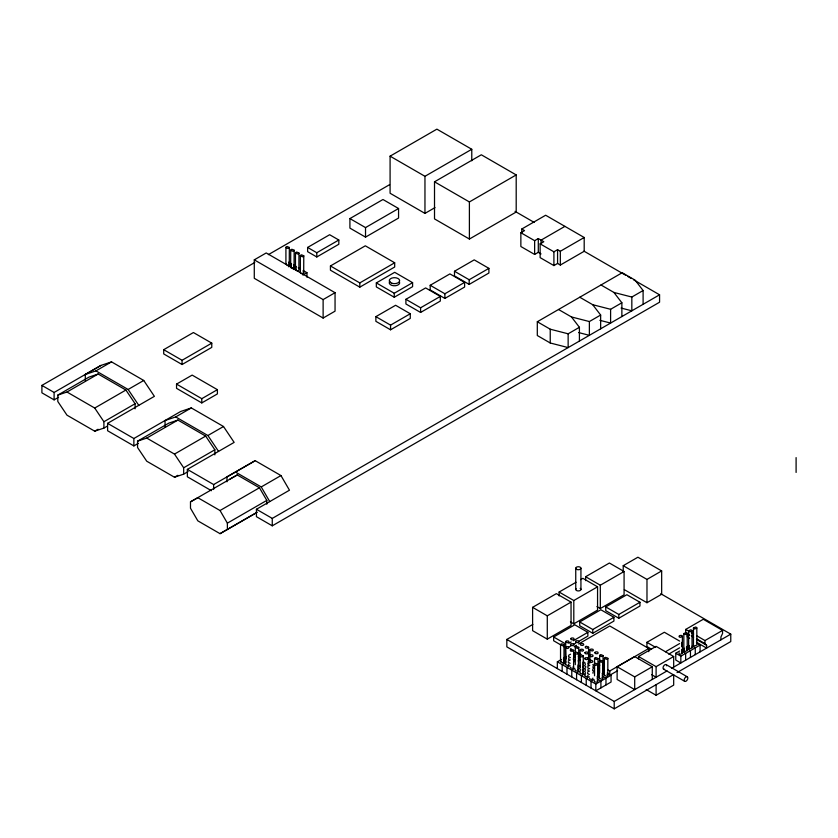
<?xml version="1.0" encoding="UTF-8"?>
<svg xmlns="http://www.w3.org/2000/svg" width="838" height="838" viewBox="0 0 838 838"><rect width="100%" height="100%" fill="white"/><g stroke="black" fill="none" stroke-linecap="round" stroke-linejoin="round"><path stroke-width="1.26" d="M682.446 636.377L680.299 637.32A1.875 1.079 0 0 1 679.021 636.587L679.429 635.623L681.105 635.382A1.875 1.079 0 0 1 682.373 636.115L682.446 653.357L680.299 654.3A1.875 1.079 0 0 1 679.021 653.567L679.168 652.802M683.766 633.549L685.924 632.606A1.875 1.079 0 0 1 687.191 633.339L687.265 650.581L685.107 651.524A1.875 1.079 0 0 1 683.839 650.791L683.839 633.811A1.875 1.079 0 0 0 685.107 634.544L687.265 633.601M683.766 650.529L684.248 649.817M688.574 630.773L690.732 629.83A1.875 1.079 0 0 1 691.999 630.564L692.073 647.805L689.915 648.738A1.875 1.079 0 0 1 688.647 648.015L688.647 631.035A1.875 1.079 0 0 0 689.915 631.768L692.073 630.825M688.574 647.753L689.412 646.884M693.382 627.997L695.54 627.054A1.875 1.079 0 0 1 696.807 627.788L696.881 645.03L694.723 645.962A1.875 1.079 0 0 1 693.455 645.229L693.455 628.259A1.875 1.079 0 0 0 694.723 628.992L696.881 628.05M286.104 263.98A1.875 1.079 0 0 0 285.915 264.221L285.915 247.241A1.875 1.079 0 0 1 287.183 246.519L289.34 247.451L289.267 264.693A1.875 1.079 0 0 1 288 265.426L287.099 265.437M289.34 247.451L289.267 247.713A1.875 1.079 0 0 1 288 248.446L285.842 247.503M290.65 267.259L290.723 250.028A1.875 1.079 0 0 1 291.991 249.295L294.148 250.227L294.075 267.469A1.875 1.079 0 0 1 292.808 268.202L291.132 267.971M294.148 250.227L294.075 250.499A1.875 1.079 0 0 1 292.808 251.222L290.65 250.29M295.468 253.066L295.542 252.804A1.875 1.079 0 0 1 296.809 252.07L298.957 253.013L298.894 270.245A1.875 1.079 0 0 1 297.616 270.978L295.468 270.046L295.468 253.066L297.616 254.008A1.875 1.079 0 0 0 298.894 253.275L298.957 253.013M295.468 270.046L295.542 269.784A1.875 1.079 0 0 1 296.38 269.155M300.35 272.56L300.35 255.58A1.875 1.079 0 0 1 301.617 254.846L303.775 255.789L303.702 273.031A1.875 1.079 0 0 1 302.434 273.754L300.486 273.324M303.775 255.789L303.702 256.051A1.875 1.079 0 0 1 302.434 256.784L300.276 255.841M560.538 644.789L560.612 644.527A1.875 1.079 0 0 1 561.879 643.794L564.037 644.736L563.964 661.978A1.875 1.079 0 0 1 562.696 662.711L560.538 661.769L560.538 644.789L562.696 645.731A1.875 1.079 0 0 0 563.964 644.998L564.037 644.736M565.619 641.866L565.692 641.604A1.875 1.079 0 0 1 566.959 640.871L568.635 641.101L569.044 642.076A1.875 1.079 0 0 1 567.776 642.798L565.619 641.866L566.1 659.548M560.538 661.769L560.612 661.507A1.875 1.079 0 0 1 561.083 661.046M565.357 647.575L565.43 647.313A1.875 1.079 0 0 1 566.698 646.58L568.374 646.81L568.782 647.774A1.875 1.079 0 0 1 567.504 648.507L565.357 647.575L565.357 664.544L567.504 665.487A1.875 1.079 0 0 0 568.772 664.754L568.635 663.989M565.619 658.836L565.692 658.574A1.875 1.079 0 0 1 566.163 658.123M565.357 664.544L565.43 664.283A1.875 1.079 0 0 1 565.901 663.822M573.663 650.298L573.59 650.56A1.875 1.079 0 0 1 572.323 651.283L570.647 651.053L570.238 650.089A1.875 1.079 0 0 1 571.506 649.356L573.663 650.298L573.59 667.53A1.875 1.079 0 0 1 572.323 668.263L570.647 668.033L570.238 667.058M575.287 664.66L575.308 647.156A1.875 1.079 0 0 1 576.575 646.423L578.733 647.365L578.66 664.607A1.875 1.079 0 0 1 577.822 665.225M578.733 647.365L578.66 647.627A1.875 1.079 0 0 1 577.392 648.361L575.235 647.418M578.471 653.074L578.398 653.336A1.875 1.079 0 0 1 577.131 654.069L575.455 653.829L575.046 652.865A1.875 1.079 0 0 1 576.314 652.132L578.471 653.074L578.398 670.306A1.875 1.079 0 0 1 577.131 671.039L575.455 670.809L575.046 669.845A1.875 1.079 0 0 1 575.235 669.593M580.053 650.194L580.126 649.932A1.875 1.079 0 0 1 581.394 649.199L583.07 649.44L583.478 650.403A1.875 1.079 0 0 1 582.201 651.136L580.053 650.194L580.263 667.677M580.053 667.174L580.126 666.912A1.875 1.079 0 0 1 580.305 666.66M583.279 655.85L583.206 656.112A1.875 1.079 0 0 1 581.939 656.845L580.263 656.604L579.854 655.641A1.875 1.079 0 0 1 581.122 654.907L583.279 655.85L583.206 673.092A1.875 1.079 0 0 1 581.939 673.825L580.263 673.584L579.854 672.621A1.875 1.079 0 0 1 580.325 672.16M588.622 647.208L588.548 647.47A1.875 1.079 0 0 1 587.281 648.203L585.605 647.973L585.196 646.999A1.875 1.079 0 0 1 586.464 646.266L588.622 647.208L588.548 664.45A1.875 1.079 0 0 1 587.71 665.079M589.931 650.047L590.004 649.785A1.875 1.079 0 0 1 591.272 649.052L592.948 649.282L593.356 650.246A1.875 1.079 0 0 1 592.089 650.979L589.931 650.047L589.931 661.8M594.53 675.763L594.551 658.27A1.875 1.079 0 0 1 595.818 657.537L597.976 658.469L597.903 675.711A1.875 1.079 0 0 1 597.065 676.339M589.481 678.172L589.889 679.136L591.565 679.377A1.875 1.079 0 0 0 592.833 678.644L592.854 678.12M597.976 658.469L597.903 658.731A1.875 1.079 0 0 1 596.635 659.464L594.477 658.532M599.599 672.83L599.631 655.337A1.875 1.079 0 0 1 600.898 654.604L603.056 655.546L602.983 672.778A1.875 1.079 0 0 1 602.134 673.406M597.714 664.178L597.641 664.44A1.875 1.079 0 0 1 596.373 665.173L594.697 664.943L594.289 663.968A1.875 1.079 0 0 1 595.556 663.246L597.714 664.178L597.641 681.42A1.875 1.079 0 0 1 596.373 682.153L594.697 681.923L594.289 680.948A1.875 1.079 0 0 1 594.477 680.707M599.296 661.308L599.369 661.046A1.875 1.079 0 0 1 600.637 660.313L602.784 661.255L602.721 678.487A1.875 1.079 0 0 1 601.443 679.22L599.296 678.277L599.296 661.308L601.443 662.25A1.875 1.079 0 0 0 602.721 661.517L602.784 661.255M603.056 655.546L602.983 655.808A1.875 1.079 0 0 1 601.715 656.542L599.558 655.599M604.366 658.375L604.439 658.113A1.875 1.079 0 0 1 605.706 657.38L607.864 658.322L607.791 675.564A1.875 1.079 0 0 1 606.523 676.297L604.366 675.355L604.366 658.375L606.523 659.317A1.875 1.079 0 0 0 607.791 658.584L607.864 658.322M599.296 678.277L599.369 678.015A1.875 1.079 0 0 1 599.547 677.774M604.366 675.355L604.439 675.093A1.875 1.079 0 0 1 604.627 674.841M434.995 207.604L424.96 213.397L390.089 193.253L390.089 156.161L436.891 129.146L471.773 149.279L471.773 160.791M254.281 259.843L266.212 252.95L335.053 292.692L335.053 311.16L323.122 318.052L254.281 278.31L254.281 259.843L323.122 299.585L335.053 292.692M58.566 397.296L54.103 399.873L41.9 392.823L41.9 385.407L254.804 262.483M268.39 254.637L389.576 184.674M349.917 218.582L382.966 199.507L398.563 208.515L398.563 218.048L365.525 237.123L349.917 228.114L349.917 218.582L365.525 227.59L398.563 208.515M390.089 156.161L424.96 176.305L471.773 149.279M41.9 385.407L54.103 392.456L100.895 365.441L111.538 361.869L143.738 380.462L154.381 396.343L107.599 423.337L107.599 430.753L133.871 445.921L138.333 443.354M85.298 380.62L85.298 374.471L100.895 365.462M307.619 247.44L329.638 234.724L338.824 240.014L338.824 244.256L316.795 256.973L307.619 251.672L307.619 247.44L316.795 252.73L338.824 240.014M85.298 374.471L95.941 370.878L111.538 361.869M107.254 426.165L103.912 428.092L94.725 431.182L66.977 415.166L57.801 401.475L57.801 395.117L88.985 377.11L98.161 374.01L125.91 390.037L135.096 403.727L135.096 408.818M57.801 395.117L66.977 392.016L98.161 374.01M434.513 181.815L481.326 154.789L516.198 174.933L516.198 212.024L469.395 239.04L434.513 218.907L434.513 181.815L469.395 201.948L516.198 174.933M288.471 266.725L291.519 264.965M293.29 269.501L296.327 267.751M163.714 349.687L193.41 332.539L211.773 343.14L211.773 347.372L182.066 364.52L163.714 353.929L163.714 349.687L182.066 360.288L211.773 343.14M302.906 275.063L306.97 272.717L306.97 277.242M330.434 265.96L365.316 245.817L394.688 262.776L394.688 267.018L359.806 287.151L330.434 270.192L330.434 265.96L359.806 282.909L394.688 262.776M66.977 392.016L94.725 408.043L125.91 390.037M95.941 370.878L128.13 389.471L143.738 380.462M103.912 428.092L103.912 421.734L135.096 403.727M94.725 431.182L98.067 429.255M176.546 384.108L192.153 375.099L217.398 389.67L217.398 393.912L201.79 402.921L176.546 388.34L176.546 384.108L201.79 398.679L217.398 389.67M376.325 282.909L394.688 272.319L412.6 282.657L412.6 286.659L394.248 297.249L376.325 286.91L376.325 282.909L394.248 293.258L412.6 282.657M107.599 423.337L133.871 438.504L180.662 411.489L191.305 407.928L223.505 426.511L234.148 442.391L187.366 469.385L187.366 476.801L211.448 490.712M165.055 426.668L165.055 420.519L175.708 416.936L191.305 407.928M188.131 471.574L183.669 474.14L174.493 477.241L146.744 461.214L137.558 447.523L137.558 441.165L168.752 423.159L177.928 420.068L205.677 436.085L214.853 449.786L214.853 454.866M137.558 441.165L146.744 438.075L177.928 420.068M521.781 232.775L521.781 229.015L545.643 215.24L584.191 237.5L584.191 251.274L560.329 265.049L557.574 263.457L553.908 265.583L540.133 257.633L540.133 243.858L543.81 241.732L538.3 238.558L534.634 240.674L520.859 232.723L520.859 246.508L534.634 254.448L538.3 252.332L541.055 253.924M520.859 232.723L524.536 230.607L521.781 229.015M375.874 316.649L395.599 305.273L410.274 313.747L410.274 318.409L390.56 329.795L375.874 321.321L375.874 316.649L390.56 325.134L410.274 313.747M405.906 299.313L425.631 287.926L440.317 296.411L440.317 301.072L420.592 312.459L405.906 303.974L405.906 299.313L420.592 307.787L440.317 296.411M430.198 285.287L449.922 273.9L464.608 282.385L464.608 287.046L444.884 298.433L430.198 289.948L430.198 285.287L444.884 293.771L464.608 282.385M454.489 271.261L474.214 259.874L488.9 268.359L488.9 273.02L469.175 284.407L454.489 275.932L454.489 271.261L469.175 279.745L488.9 268.359M564.917 226.365L541.055 240.15L541.055 243.9M146.744 438.075L174.493 454.091L205.677 436.085M175.708 416.936L207.897 435.519L223.505 426.511M540.133 243.858L553.908 251.809L557.574 249.682L560.329 251.274L584.191 237.5M183.669 474.14L183.669 467.782L214.853 449.786M174.493 477.241L177.834 475.314M187.366 469.385L213.638 484.553L255.192 460.68L280.95 475.555L289.466 490.209L256.428 509.263L256.428 516.679L272.266 525.824L659.569 302.214L659.569 294.798L633.601 279.798M226.962 481.808L226.962 476.885L255.192 460.68M256.658 512.605L220.038 533.67L197.831 520.848L190.488 508.216L190.488 501.857L237.248 474.947L259.455 487.768L266.798 500.401L266.798 504.214M558.537 309.494L571.464 316.953L579.414 327.291L568.143 333.807L568.143 347.581L550.241 342.993L537.305 335.525L537.305 321.75L622.225 272.727L635.152 280.185L643.102 290.524L643.102 304.309M190.488 501.857L197.831 497.709L220.038 510.52L259.455 487.768M235.478 472.066L261.236 486.941L280.95 475.555M227.381 529.511L227.381 523.153L266.798 500.401M220.038 533.67L257.203 512.217M571.464 316.953L589.376 321.551L600.647 315.036L592.696 304.697L579.76 297.239M592.696 304.697L610.598 309.295L621.869 302.78L613.919 292.441L600.993 284.983M613.919 292.441L631.831 297.04L643.102 290.524M256.428 509.263L272.266 518.408L659.569 294.798M532.601 607.351L556.359 593.639L571.045 602.113L571.045 625.431L547.287 639.143L532.601 630.668L532.601 607.351L547.287 615.825L571.045 602.113M559.114 595.933L559.114 592.047L576.083 582.242M580.619 579.634L582.881 578.325L597.557 586.81L597.557 610.116L573.8 623.839L570.416 621.88M585.626 580.619L585.626 576.733L609.394 563.021L624.08 571.495L624.08 594.812L600.312 608.535L596.928 606.576M623.221 572.165L623.221 565.692L637.907 557.218L661.664 570.929L661.664 594.247L646.978 602.721L624.352 589.659M559.114 592.047L573.8 600.521L597.557 586.81M585.626 576.733L600.312 585.217L624.08 571.495M646.213 689.559L656.102 695.268L673.679 685.128L673.679 674.527L614.212 708.854L506.833 646.863L506.833 639.446L532.853 624.415M623.221 565.692L646.978 579.414L661.664 570.929M561.271 645.176L553.646 640.766L553.646 636.995L574.795 624.792L587.867 632.334L587.867 636.105L578.964 641.248M579.697 621.964L600.846 609.75L613.908 617.292L613.908 621.073L592.77 633.277L579.697 625.735L579.697 621.964L592.77 629.506L613.908 617.292M605.748 606.922L626.887 594.708L639.96 602.26L639.96 606.031L618.811 618.235L605.748 610.693L605.748 606.922L618.811 614.464L639.96 602.26M568.95 643.259L571.17 641.971M573.402 640.693L587.867 632.334M568.95 647.03L571.17 645.742M573.402 644.464L575.622 643.175M574.145 646.548L576.366 645.27M578.597 643.982L609.781 625.976L648.759 648.486L648.759 651.66M557.343 668.609L557.343 661.821L561.408 659.475M563.44 658.301L566.478 656.542M568.51 655.379L570.542 654.206M566.216 662.25L562.162 664.597L562.162 671.385M568.248 661.077L570.28 659.904M573.328 658.155L575.35 656.982M570.018 665.613L566.97 667.373L566.97 674.161M578.136 660.931L580.168 659.757M574.826 668.389L571.778 670.149L571.778 676.947M577.874 666.639L579.896 665.466M582.944 663.706L584.976 662.533M580.65 670.589L576.586 672.924L576.586 679.723M582.682 669.415L585.731 667.656M587.752 666.482L589.784 665.309M585.458 673.364L581.404 675.711L581.404 682.499M587.49 672.191L589.523 671.018M592.571 669.258L594.592 668.085M651.273 649.083L646.915 646.559L646.915 642.327L664.356 632.261L679.608 641.07M589.261 676.727L586.212 678.487L586.212 685.275M594.069 679.503L591.02 681.263L591.02 688.05M597.117 677.743L599.139 676.57M602.187 674.82L604.219 673.647M617.124 666.744L634.701 676.895L634.701 689.611L617.124 679.461L617.124 666.744L634.701 656.594L652.278 666.744L652.278 679.461M607.55 669.698L609.781 670.987L648.759 648.486M638.525 658.867L638.525 656.51L656.102 646.36L673.679 656.51L673.679 667.111M689.108 634.481L685.704 632.512L685.704 629.422L703.281 619.272L722.555 630.396L722.555 633.497L720.91 637.006L720.91 639.834M617.575 670.725L609.781 675.229L609.781 670.987M595.828 684.038L611.059 675.25L611.059 682.038L595.828 690.826L595.828 684.038L557.343 661.821M665.445 651.765L679.608 643.584M668.714 654.111L679.608 647.826M634.701 676.895L652.278 666.744M700.076 651.87L700.076 645.071L680.833 656.185L680.833 662.973L675.763 660.04L675.763 653.252L679.608 651.032M681.535 649.921L684.416 648.256M686.343 647.145L689.224 645.48M638.525 656.51L656.102 666.66L673.679 656.51M697.038 635.969L704.978 640.546L722.555 630.396M506.833 639.446L614.212 701.437L667.079 670.913M671.479 668.378L730.767 634.146L730.767 641.562L677.031 672.589M229.905 479.106L237.248 474.947M621.084 308.059L631.831 310.814L631.831 297.04M599.861 320.315L610.598 323.07L610.598 309.295M578.629 332.571L589.376 335.326L589.376 321.551M537.305 321.75L550.241 329.208L568.143 333.807M302.937 271.9L303.775 272.769M587.784 663.329L588.622 664.188M607.026 674.433L607.864 675.302M582.714 666.262L583.478 667.383A1.875 1.079 0 0 1 582.997 667.844M601.956 677.366L602.784 678.225M577.633 669.185L578.471 670.044M515.024 211.344L534.225 222.426M583.918 251.117L625.693 275.241M627.955 276.54L631.339 278.499M288.691 262.158L291.572 263.823M293.499 264.934L296.38 266.61M298.307 267.72L300.234 268.83M303.115 270.496L306.97 272.717M660.69 593.681L730.767 634.146M685.704 629.422L689.108 631.381M691.371 632.69L693.634 633.999M691.371 635.791L693.634 637.1M697.038 639.059L704.978 643.636L706.612 645.26L706.612 648.088L696.409 642.201M689.611 635.445L687.338 634.136L687.338 636.964L689.611 638.273M696.409 639.373L706.612 645.26M697.027 643.312L700.076 645.071M692.219 646.098L695.268 647.847L695.268 654.646M686.395 648.287L690.46 650.634L690.46 657.421M681.587 651.063L685.641 653.41L685.641 660.197M675.763 653.252L680.833 656.185M646.915 642.327L655.63 647.355M666.189 664.639L687.296 676.821A2.598 1.498 -60 0 1 686.469 680.844A2.598 1.498 -60 0 1 684.227 679.545A2.598 1.498 -60 0 1 687.296 676.821M663.591 669.133L684.698 681.315M651.702 674.716L656.102 677.251L656.102 666.66M553.646 636.995L565.629 643.919M578.597 652.98L580.828 654.269M587.511 658.123L590.853 660.051M597.525 663.916L599.757 665.194M563.45 646.433L565.629 647.69M573.538 653.588L575.455 654.698M578.346 656.364L580.273 657.474M587.962 661.915L589.889 663.026M592.78 664.691L594.697 665.801M597.588 667.477L599.516 668.588M607.215 673.029L611.059 675.25M568.457 656.51L570.385 657.631M573.265 659.297L575.193 660.407M582.892 664.848L585.783 666.514M587.7 667.624L589.627 668.734M592.518 670.4L594.435 671.51M602.134 675.962L605.979 678.183L605.979 684.971M563.387 659.443L566.268 661.109M568.195 662.219L570.123 663.329M577.822 667.781L580.703 669.447M582.63 670.557L585.511 672.223M587.438 673.333L589.365 674.443M597.065 678.885L600.909 681.105L600.909 687.904M293.667 266.505L294.148 267.207M288.859 263.729L289.34 264.431M592.948 666.262L593.356 667.226A1.875 1.079 0 0 1 592.885 667.687M578.524 657.924L578.932 658.898A1.875 1.079 0 0 1 578.744 659.139M573.705 655.148L574.114 656.123A1.875 1.079 0 0 1 573.642 656.573M587.878 669.195L588.286 670.159A1.875 1.079 0 0 1 587.815 670.62M568.635 658.081L569.044 659.045A1.875 1.079 0 0 1 568.573 659.506M585.343 670.651L584.934 669.688A1.875 1.079 0 0 1 585.406 669.227M597.232 680.456L597.714 681.158M582.798 672.118L583.279 672.83M573.182 666.566L573.663 667.268M563.555 661.014L564.037 661.716M598.028 669.248L598.175 670.002A1.875 1.079 0 0 1 597.986 670.253M592.958 672.17L593.095 672.935A1.875 1.079 0 0 1 592.906 673.186M583.594 660.91L583.74 661.674A1.875 1.079 0 0 1 582.892 662.303M585.333 664.744L585.196 663.979A1.875 1.079 0 0 1 585.385 663.738M587.878 675.103L588.025 675.868A1.875 1.079 0 0 1 586.747 676.601L585.071 676.36L584.673 675.397A1.875 1.079 0 0 1 585.511 674.768M573.716 661.067L573.852 661.821A1.875 1.079 0 0 1 573.663 662.072M207.897 435.519L218.55 451.399M174.493 454.091L183.669 467.782M128.13 389.471L138.783 405.351M94.725 408.043L103.912 421.734M261.236 486.941L269.752 501.595M220.038 510.52L227.381 523.153M692.073 647.805L691.999 647.544A1.875 1.079 0 0 0 691.811 647.292M687.265 650.581L687.191 650.319A1.875 1.079 0 0 0 686.71 649.859M682.446 653.357L682.373 653.095A1.875 1.079 0 0 0 681.535 652.467M796.1 457.6L796.1 472.433M704.978 640.546L704.978 643.636M681.786 642.327L681.786 646.559M656.102 684.677L656.102 695.268M646.978 579.414L646.978 602.721M621.869 302.78L621.869 316.565M618.811 614.464L618.811 618.235M614.212 701.437L614.212 708.854M600.647 315.036L600.647 328.821M600.312 585.217L600.312 608.535M592.77 629.506L592.77 633.277M580.933 568.227A2.598 1.498 0 0 1 577.036 569.526A2.598 1.498 0 0 1 577.036 566.928A2.598 1.498 0 0 1 580.933 568.227L580.933 589.428M579.414 327.291L579.414 341.076M575.748 568.227L575.748 589.428M573.8 600.521L573.8 623.839M570.804 648.486L570.804 650.602M560.329 251.274L560.329 265.049M557.574 249.682L557.574 263.457M553.908 251.809L553.908 265.583M550.241 329.208L550.241 342.993M547.287 615.825L547.287 639.143M538.3 238.558L538.3 252.332M534.634 240.674L534.634 254.448M469.395 201.948L469.395 239.04M469.175 279.745L469.175 284.407M444.884 293.771L444.884 298.433M424.96 176.305L424.96 213.397M420.592 307.787L420.592 312.459M394.248 293.258L394.248 297.249M390.56 325.134L390.56 329.795M365.525 227.59L365.525 237.123M359.806 282.909L359.806 287.151M323.122 299.585L323.122 318.052M316.795 252.73L316.795 256.973M272.266 518.408L272.266 525.824M213.638 484.553L213.638 489.507M201.79 398.679L201.79 402.921M182.066 360.288L182.066 364.52M133.871 438.504L133.871 445.921M54.103 392.456L54.103 399.873M664.408 669.206A2.598 1.498 -60 0 1 663.434 666.43A2.598 1.498 -60 0 1 666.472 664.901M666.66 665.309A2.598 1.498 -60 0 1 666.723 665.822M580.179 588.36A2.598 1.498 0 0 1 580.325 590.392A2.598 1.498 0 0 1 576.848 590.654A2.598 1.498 0 0 1 576.094 588.674M399.496 282.05A5.196 2.996 0 0 1 393.724 285.758A5.196 2.996 0 0 1 389.995 281.254M290.723 266.997A1.875 1.079 0 0 1 291.205 266.547M570.762 638.671L571.17 639.635L572.846 639.876A1.875 1.079 0 0 0 574.114 639.143L573.705 638.168L572.029 637.938A1.875 1.079 0 0 0 570.762 638.671M570.5 644.38L570.908 645.344L572.584 645.585A1.875 1.079 0 0 0 573.852 644.851L573.443 643.877L571.767 643.647A1.875 1.079 0 0 0 570.5 644.38M575.58 641.447L575.978 642.411L577.654 642.652A1.875 1.079 0 0 0 578.922 641.918L578.524 640.955L576.848 640.714A1.875 1.079 0 0 0 575.58 641.447M580.388 644.223L580.797 645.197L582.473 645.428A1.875 1.079 0 0 0 583.74 644.694L583.332 643.731L581.656 643.49A1.875 1.079 0 0 0 580.388 644.223M584.934 652.708L585.343 653.682L587.019 653.912A1.875 1.079 0 0 0 588.286 653.179L587.878 652.215L586.202 651.974A1.875 1.079 0 0 0 584.934 652.708M584.673 658.417L585.071 659.38L586.747 659.621A1.875 1.079 0 0 0 588.025 658.888L587.616 657.924L585.94 657.683A1.875 1.079 0 0 0 584.673 658.417M589.743 655.484L590.151 656.458L591.827 656.688A1.875 1.079 0 0 0 593.095 655.955L592.686 654.991L591.01 654.75A1.875 1.079 0 0 0 589.743 655.484M589.481 661.192L589.889 662.167L591.565 662.397A1.875 1.079 0 0 0 592.833 661.664L592.424 660.7L590.748 660.459A1.875 1.079 0 0 0 589.481 661.192M594.823 652.561L595.221 653.525L596.897 653.755A1.875 1.079 0 0 0 598.164 653.032L597.766 652.058L596.09 651.828A1.875 1.079 0 0 0 594.823 652.561M391.817 283.244A5.196 2.996 0 0 0 399.653 280.699A5.196 2.996 0 0 0 391.922 278.048A5.196 2.996 0 0 0 391.817 283.244"/></g></svg>
